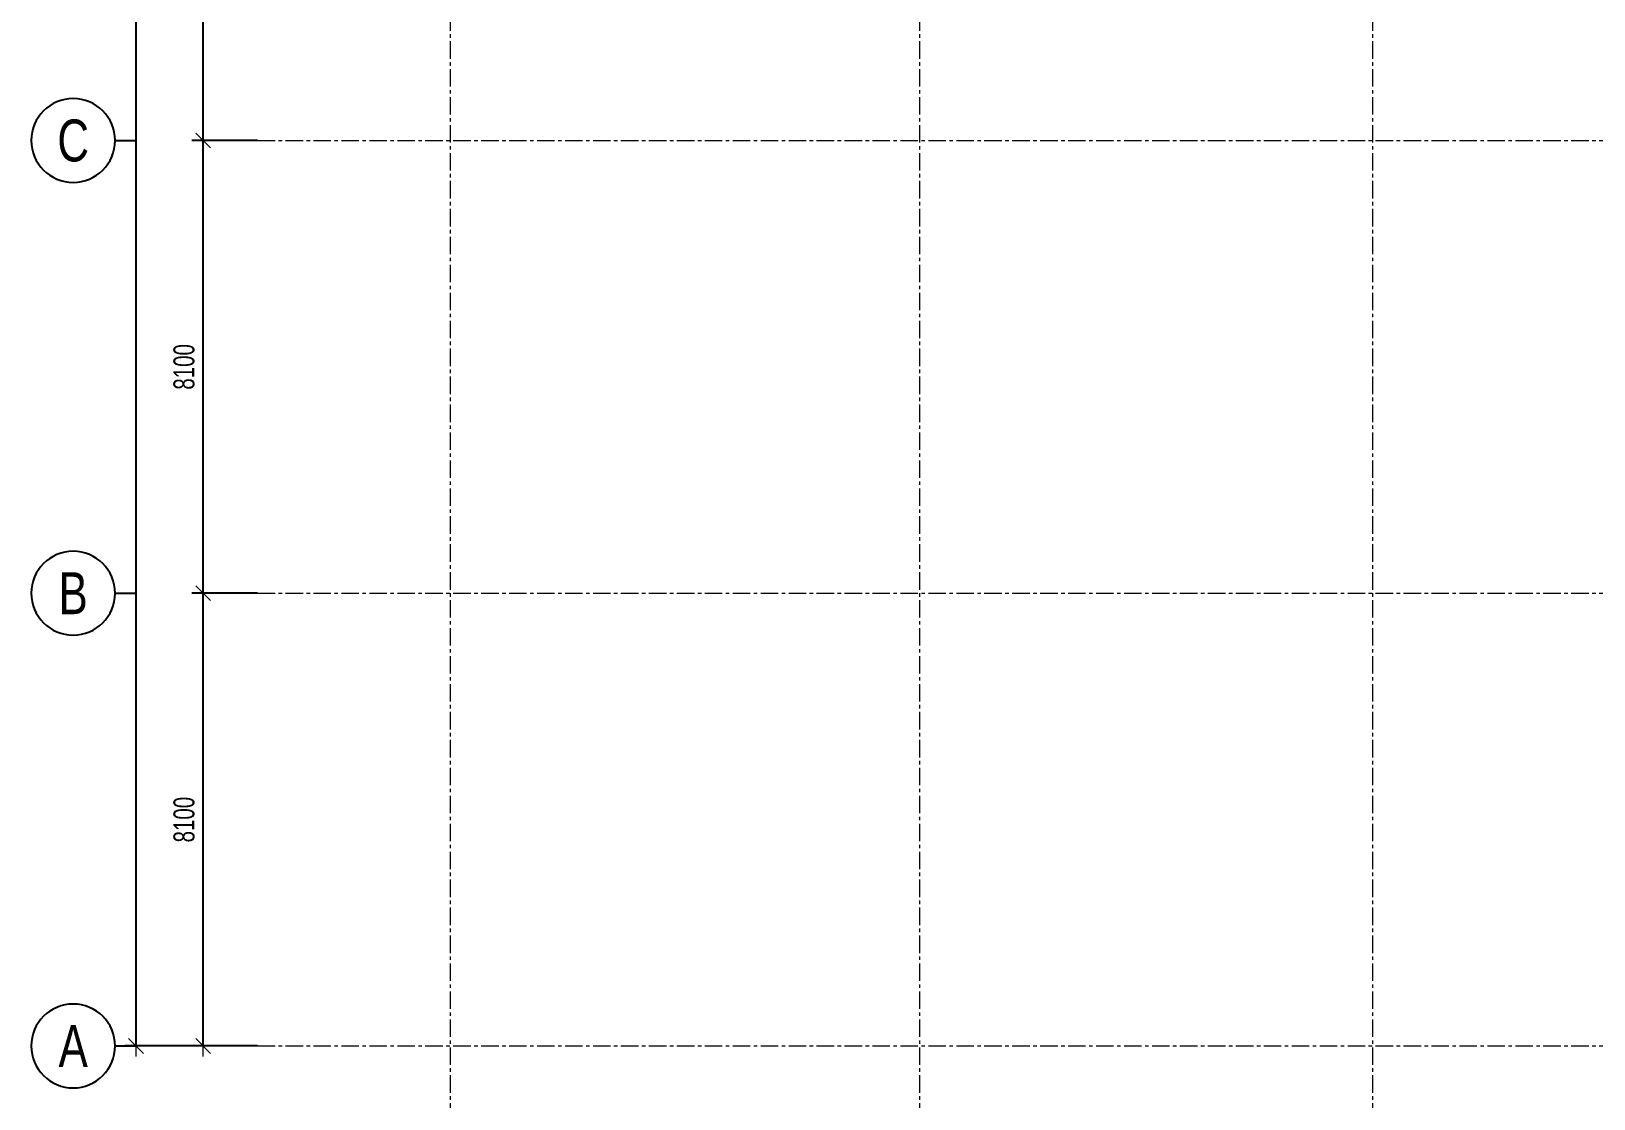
# Model space of a CAD drawing. Header units: millimetres. Extents: x 217991 to 313900, y 2625501 to 2818210.
# Drawn here: x 224801 to 252753, y 2644891 to 2663989 of the extents above; entities that cross this region are included whole.
import ezdxf
from ezdxf.enums import TextEntityAlignment as Align

# ---------------------------------------------------------------- set-up
doc = ezdxf.new("R2010")
doc.units = ezdxf.units.MM
doc.header["$LTSCALE"] = 50
doc.header["$MEASUREMENT"] = 0
doc.linetypes.add('CENTER', pattern=[2, 1.25, -0.25, 0.25, -0.25])
doc.layers.get('Defpoints').update_dxf_attribs({"lineweight": 9})
for name, color, linetype, lineweight in [('02.CDC.DIM', 1, 'Continuous', 20), ('CDC- TRUC', 5, 'CENTER', 15), ('Dim', 8, 'Continuous', 15)]:
    doc.layers.add(name, color=color, linetype=linetype, lineweight=lineweight)
doc.layers.add('CDC.02.DIM', color=1, linetype='Continuous')
doc.styles.add('BIGTEXT', font='VHARIAL.TTF', dxfattribs={"width": 0.8, "height": 1000})
doc.styles.add('VN simplex', font='arial_1.ttf', dxfattribs={"width": 0.7})
doc.dimstyles.new('DIM A1 1-150 (Time City)', dxfattribs={"dimtxt": 375, "dimasz": 1.25, "dimexe": 200, "dimexo": 0, "dimgap": 150, "dimtad": 1, "dimdec": 1, "dimzin": 13, "dimdsep": 46, "dimtxsty": 'VN simplex', "dimblk1": 'D', "dimblk2": 'D', "dimsah": 1, "dimcen": 0, "dimdle": 50, "dimclrd": 1, "dimclre": 1, "dimclrt": 2, "dimadec": 0, "dimazin": 0, "dimtfac": 1, "dimtdec": 1, "dimtix": 1, "dimtmove": 2, "dimatfit": 3, "dimldrblk": 'D', "dimfxl": 1, "dimtolj": 1, "dimtzin": 13, "dimarcsym": 0})

# ---------------------------------------------------------------- blocks, each defined once
blk = doc.blocks.new('D')
at = {"layer": 'Dim'}
blk.add_line((150, 0), (-150, 0), dxfattribs=at)
at = {"layer": 'Dim', "color": 3}
blk.add_line((106, 106), (-106, -106), dxfattribs=at)
blk = doc.blocks.new('*D119')
at = {"layer": 'Defpoints', "color": 0, "ltscale": 0.5, "transparency": 16777216}
for p in [(227876, 2653935), (228851, 2653935), (228851, 2645835)]:
    blk.add_point(p, dxfattribs=at)
at = {"layer": 'Dim', "color": 1, "lineweight": -2, "ltscale": 0.5, "transparency": 16777216}
for p, q in [((228851, 2653935), (227676, 2653935)), ((227876, 2645837), (227876, 2653934)), ((228851, 2645835), (227676, 2645835))]:
    blk.add_line(p, q, dxfattribs=at)
at = {"layer": 'Dim', "color": 1, "lineweight": -2, "ltscale": 0.5, "transparency": 16777216, "xscale": 1.25, "yscale": 1.25, "zscale": 1.25}
for p, rotation in [((227876, 2653935), 90), ((227876, 2645835), 270)]:
    blk.add_blockref('D', p, dxfattribs=dict(at, rotation=rotation))
at = {"layer": 'Dim', "color": 2, "ltscale": 0.5, "transparency": 16777216, "insert": (227535, 2649885), "char_height": 375, "attachment_point": 5, "rotation": 90, "style": 'VN simplex'}
blk.add_mtext('\\A1;8100', dxfattribs=at)
blk = doc.blocks.new('*D120')
at = {"layer": 'Defpoints', "color": 0, "ltscale": 0.5, "transparency": 16777216}
for p in [(227876, 2662035), (228851, 2662035), (228851, 2653935)]:
    blk.add_point(p, dxfattribs=at)
at = {"layer": 'Dim', "color": 1, "lineweight": -2, "ltscale": 0.5, "transparency": 16777216}
for p, q in [((228851, 2662035), (227676, 2662035)), ((227876, 2653937), (227876, 2662034)), ((228851, 2653935), (227676, 2653935))]:
    blk.add_line(p, q, dxfattribs=at)
at = {"layer": 'Dim', "color": 1, "lineweight": -2, "ltscale": 0.5, "transparency": 16777216, "xscale": 1.25, "yscale": 1.25, "zscale": 1.25}
for p, rotation in [((227876, 2662035), 90), ((227876, 2653935), 270)]:
    blk.add_blockref('D', p, dxfattribs=dict(at, rotation=rotation))
at = {"layer": 'Dim', "color": 2, "ltscale": 0.5, "transparency": 16777216, "insert": (227535, 2657985), "char_height": 375, "attachment_point": 5, "rotation": 90, "style": 'VN simplex'}
blk.add_mtext('\\A1;8100', dxfattribs=at)
blk = doc.blocks.new('*D121')
at = {"layer": 'Defpoints', "color": 0, "ltscale": 0.5, "transparency": 16777216}
for p in [(227876, 2670135), (228851, 2670135), (228851, 2662035)]:
    blk.add_point(p, dxfattribs=at)
at = {"layer": 'Dim', "color": 1, "lineweight": -2, "ltscale": 0.5, "transparency": 16777216}
for p, q in [((228851, 2670135), (227676, 2670135)), ((227876, 2662037), (227876, 2670134)), ((228851, 2662035), (227676, 2662035))]:
    blk.add_line(p, q, dxfattribs=at)
at = {"layer": 'Dim', "color": 1, "lineweight": -2, "ltscale": 0.5, "transparency": 16777216, "xscale": 1.25, "yscale": 1.25, "zscale": 1.25}
for p, rotation in [((227876, 2670135), 90), ((227876, 2662035), 270)]:
    blk.add_blockref('D', p, dxfattribs=dict(at, rotation=rotation))
at = {"layer": 'Dim', "color": 2, "ltscale": 0.5, "transparency": 16777216, "insert": (227535, 2666085), "char_height": 375, "attachment_point": 5, "rotation": 90, "style": 'VN simplex'}
blk.add_mtext('\\A1;8100', dxfattribs=at)
blk = doc.blocks.new('*D126')
at = {"layer": 'Defpoints', "color": 0, "ltscale": 0.5, "transparency": 16777216}
for p in [(226676, 2694435), (228851, 2694435), (228851, 2645835)]:
    blk.add_point(p, dxfattribs=at)
at = {"layer": 'Dim', "color": 1, "lineweight": -2, "ltscale": 0.5, "transparency": 16777216}
for p, q in [((228851, 2694435), (226476, 2694435)), ((226676, 2645837), (226676, 2694434)), ((228851, 2645835), (226476, 2645835))]:
    blk.add_line(p, q, dxfattribs=at)
at = {"layer": 'Dim', "color": 1, "lineweight": -2, "ltscale": 0.5, "transparency": 16777216, "xscale": 1.25, "yscale": 1.25, "zscale": 1.25}
for p, rotation in [((226676, 2694435), 90), ((226676, 2645835), 270)]:
    blk.add_blockref('D', p, dxfattribs=dict(at, rotation=rotation))
at = {"layer": 'Dim', "color": 2, "ltscale": 0.5, "transparency": 16777216, "insert": (226335, 2671485), "char_height": 375, "attachment_point": 5, "rotation": 90, "style": 'VN simplex'}
blk.add_mtext('\\A1;48600', dxfattribs=at)
blk = doc.blocks.new('_Axis name')
at = {"layer": 'CDC.02.DIM'}
blk.add_line((0, 2.5), (0, 0), dxfattribs=at)
blk.add_circle((0, 7.5), 5, dxfattribs=at)
at = {"layer": 'CDC.02.DIM', "style": 'BIGTEXT', "width": 0.75}
blk.add_attdef('.', text='', height=5, dxfattribs=at).set_placement((0, 7.5), align=Align.MIDDLE)

msp = doc.modelspace()

# ---------------------------------------------------------------- linework, layer by layer
at = {"layer": 'CDC- TRUC', "ltscale": 5}
for p, q in [((232299.56, 2642498.47), (232299.56, 2698859.23)), ((240699.56, 2642498.47), (240699.56, 2698859.23)), ((248799.56, 2642498.47), (248799.56, 2698859.23)), ((228851.14, 2662035.49), (294103.01, 2662035.49)), ((228851.14, 2653935.49), (294103.01, 2653935.49)), ((228851.14, 2645835.49), (294103.01, 2645835.49))]:
    msp.add_line(p, q, dxfattribs=at)

# ---------------------------------------------------------------- block references
at = {"layer": '02.CDC.DIM'}
ref = msp.add_blockref('_Axis name', (226676.45, 2662035.49), dxfattribs=dict(at, xscale=-150, yscale=150, zscale=150, rotation=90))
ref.add_attrib('.', 'C', dxfattribs={"layer": 'CDC.02.DIM', "height": 750, "style": 'BIGTEXT', "width": 0.75}).set_placement((225551.45, 2662035.49), align=Align.MIDDLE)
ref = msp.add_blockref('_Axis name', (226676.45, 2653935.49), dxfattribs=dict(at, xscale=-150, yscale=150, zscale=150, rotation=90))
ref.add_attrib('.', 'B', dxfattribs={"layer": 'CDC.02.DIM', "height": 750, "style": 'BIGTEXT', "width": 0.75}).set_placement((225551.45, 2653935.49), align=Align.MIDDLE)
ref = msp.add_blockref('_Axis name', (226676.45, 2645835.49), dxfattribs=dict(at, xscale=-150, yscale=150, zscale=150, rotation=90))
ref.add_attrib('.', 'A', dxfattribs={"layer": 'CDC.02.DIM', "height": 750, "style": 'BIGTEXT', "width": 0.75}).set_placement((225551.45, 2645835.49), align=Align.MIDDLE)

# ---------------------------------------------------------------- dimensions: what is measured, and where the dimension line sits
at = {"layer": 'Dim', "color": 1, "ltscale": 0.5}
dim = msp.add_linear_dim(base=(226676.45, 2694435.49), p1=(228851.14, 2645835.49), p2=(228851.14, 2694435.49), angle=90, dimstyle='DIM A1 1-150 (Time City)', dxfattribs=at)
dim.commit()
dim.dimension.update_dxf_attribs({"geometry": '*D126', "text_midpoint": (226334.98, 2671484.65), "dimtype": 160})
for base, p1, p2, picture, middle in [((227876.45, 2670135.49), (228851.14, 2662035.49), (228851.14, 2670135.49), '*D121', (227534.98, 2666085.49)), ((227876.45, 2662035.49), (228851.14, 2653935.49), (228851.14, 2662035.49), '*D120', (227534.98, 2657985.49)), ((227876.45, 2653935.49), (228851.14, 2645835.49), (228851.14, 2653935.49), '*D119', (227534.98, 2649885.49))]:
    dim = msp.add_linear_dim(base=base, p1=p1, p2=p2, angle=90, dimstyle='DIM A1 1-150 (Time City)', dxfattribs=at)
    dim.commit()
    dim.dimension.update_dxf_attribs({"geometry": picture, "text_midpoint": middle})

doc.saveas('drawing.dxf')
